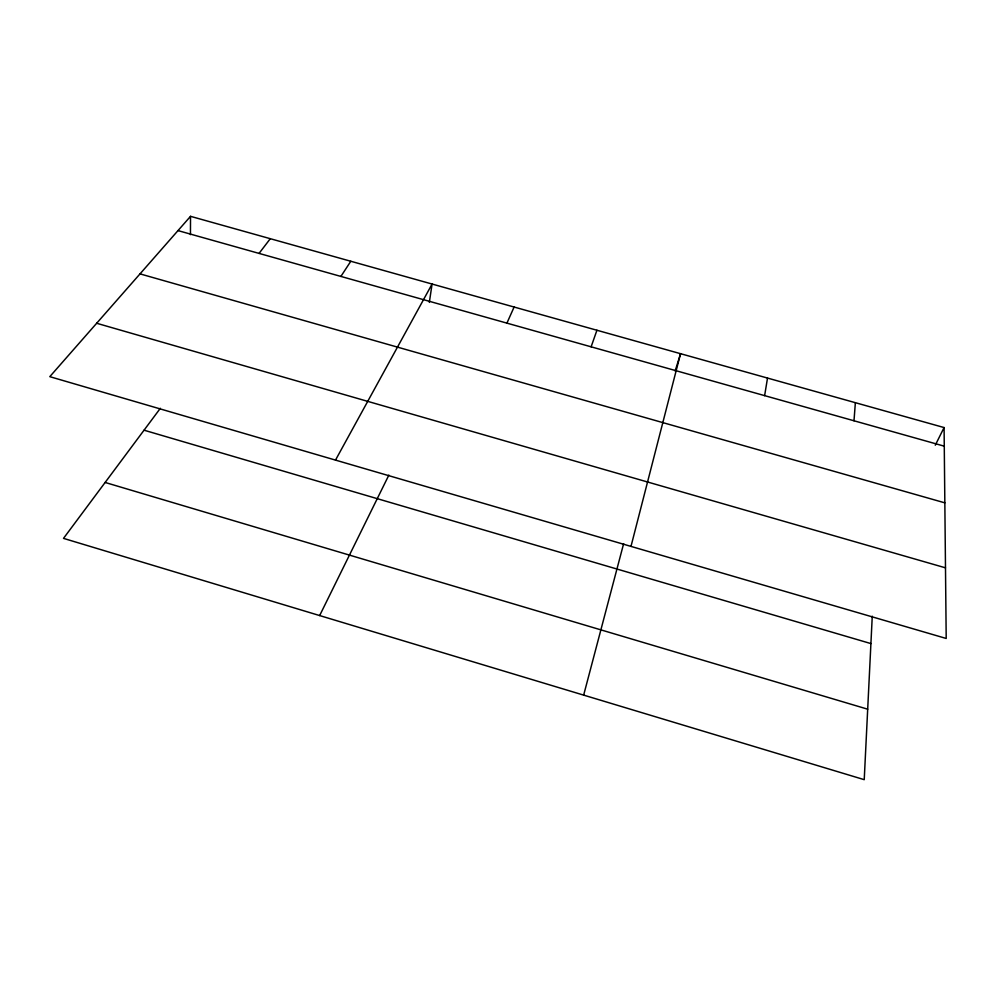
<?xml version="1.0" encoding="UTF-8"?>
<svg xmlns="http://www.w3.org/2000/svg" width="996" height="996" viewBox="0 0 996 996"><rect width="100%" height="100%" fill="white"/><g stroke="black" fill="none" stroke-linecap="round" stroke-linejoin="round"><path stroke-width="1.49" d="M190.448 234.645L190.522 216.331L944.084 427.558L946.2 638.461L49.8 376.662L190.522 216.331M872.259 616.2L864.229 779.669L63.507 538.375L160.356 408.285M853.995 420.773L855.365 402.683M429.338 302.398L432.077 284.047L335.503 460.102M764.629 395.636L767.518 378.069M630.991 546.393L680.542 353.68L675.151 371.01M583.656 695.121L623.633 543.679M591.126 346.82L596.928 330.249M506.914 323.127L514.11 307.042M319.654 615.565L388.863 475.104M935.281 445.212L944.084 427.558M340.893 276.427L350.804 261.263M259.06 253.407L270.29 238.691M177.998 230.599L944.27 446.171M140.013 273.875L944.843 502.843M96.662 323.264L945.49 567.832M144.047 430.197L870.915 643.59M105.128 482.462L867.69 709.189"/></g></svg>
